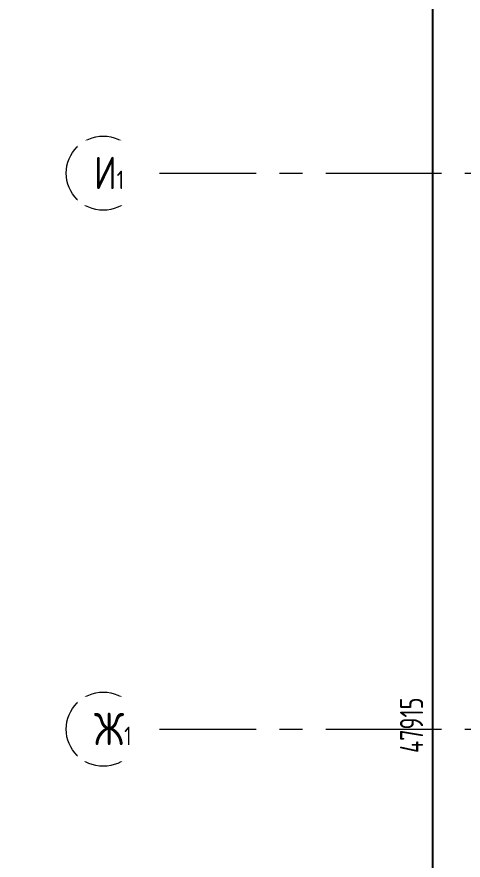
# Model space of a CAD drawing. Header units: millimetres. Extents: x -8689834 to 9419935, y -117443 to 166298.
# Drawn here: x -225700 to -220885, y 105188 to 114287 of the extents above; entities that cross this region are included whole.
import ezdxf
from ezdxf import colors
from ezdxf.entities.mleader import LeaderData, LeaderLine
from ezdxf.math import Vec2, Vec3

# ---------------------------------------------------------------- set-up
doc = ezdxf.new("R2010")
doc.units = ezdxf.units.MM
doc.header["$MEASUREMENT"] = 0
doc.linetypes.add('CENTER', pattern=[2, 1.25, -0.25, 0.25, -0.25])
doc.layers.get('0').update_dxf_attribs({"color": 250, "lineweight": 9})
doc.layers.add('АР_Кровля дорожки', color=245, linetype='Continuous')
for name, color, linetype, lineweight in [('АР_Оси', 195, 'Continuous', 9), ('АР_Оси размеры', 164, 'Continuous', 9), ('АР_Отметки', 250, 'Continuous', 15)]:
    doc.layers.add(name, color=color, linetype=linetype, lineweight=lineweight)
doc.styles.add('ISOCPEUR', font='isocpeur.ttf', dxfattribs={"width": 0.7})
doc.styles.add('ГОСТ 2.304', font='isocpeur.ttf', dxfattribs={"width": 0.7})
doc.dimstyles.new('СПДС', dxfattribs={"dimscale": 100, "dimtxt": 2.5, "dimasz": 2.5, "dimexe": 1.5, "dimexo": 0, "dimgap": 1, "dimtad": 1, "dimdec": 0, "dimrnd": 1, "dimtxsty": 'ГОСТ 2.304', "dimblk": 'OBLIQUE', "dimcen": 2.5, "dimdle": 1.5, "dimadec": 0, "dimazin": 2, "dimtfac": 0.75, "dimtdec": 0, "dimtmove": 1, "dimatfit": 3, "dimfxl": 1, "dimtolj": 1, "dimarcsym": 1})

# ---------------------------------------------------------------- blocks, each defined once
blk = doc.blocks.new('_Oblique')
at = {"color": 0, "linetype": 'ByBlock', "lineweight": -2}
blk.add_line((-0.5, -0.5), (0.5, 0.5), dxfattribs=at)
blk = doc.blocks.new('*D4426')
at = {"layer": 'АР_Оси размеры', "color": 0, "lineweight": -2, "ltscale": 100, "transparency": 16777216}
for p, q in [((-221217.2, 130750.7), (-221217.2, 82535.7)), ((-221273, 130600.7), (-221067.2, 130600.7)), ((-221273, 82685.7), (-221067.2, 82685.7))]:
    blk.add_line(p, q, dxfattribs=at)
at = {"layer": 'АР_Оси размеры', "color": 0, "lineweight": -2, "ltscale": 100, "transparency": 16777216, "xscale": 250, "yscale": 250, "zscale": 250}
for p, rotation in [((-221217.2, 130600.7), 90), ((-221217.2, 82685.7), 270)]:
    blk.add_blockref('_Oblique', p, dxfattribs=dict(at, rotation=rotation))
at = {"layer": 'АР_Оси размеры', "color": 0, "ltscale": 100, "transparency": 16777216, "insert": (-221442.2, 106643.2), "char_height": 250, "attachment_point": 5, "rotation": 90, "style": 'ГОСТ 2.304'}
blk.add_mtext('\\A1;47915', dxfattribs=at)
blk = doc.blocks.new('_DotSmall')
at = {"color": 0, "linetype": 'ByBlock', "const_width": 0.5}
blk.add_lwpolyline([(-0.0625, 0, 1), (0.0625, 0, 1)], format="xyb", close=True, dxfattribs=at)
blk = doc.blocks.new('Подложка')
at = {"layer": 'АР_Оси', "color": 7, "linetype": 'CENTER', "ltscale": 1000}
for p, q in [((-224367.6, 112600.7), (-141189.2, 112600.7)), ((-224367.6, 106600.7), (-141189.2, 106600.7))]:
    blk.add_line(p, q, dxfattribs=at)
at = {"layer": 'АР_Оси', "color": 7, "ltscale": 0.5}
for centre in [(-224767.6, 112600.7), (-224767.6, 106600.7)]:
    blk.add_circle(centre, 400, dxfattribs=at)
at = {"layer": 'АР_Оси размеры', "color": 7, "ltscale": 100}
dim = blk.add_linear_dim(base=(-221217.2, 82685.7), p1=(-221273, 130600.7), p2=(-221273, 82685.7), angle=90, dimstyle='СПДС', dxfattribs=at)
dim.commit()
dim.dimension.update_dxf_attribs({"geometry": '*D4426', "text_midpoint": (-221442.2, 106643.2)})
at = {"layer": 'АР_Оси', "color": 7, "char_height": 350, "width": 528.82, "attachment_point": 1, "line_spacing_factor": 1.149209, "style": 'ГОСТ 2.304', "bg_fill": 2}
for s, insert in [('{\\W0.8;И\\H0.57143x;1}', (-224867.4, 112778.5)), ('{\\W0.8;Ж\\H0.57143x;1}', (-224867.4, 106778.5))]:
    blk.add_mtext(s, dxfattribs=dict(at, insert=insert))
at = {"layer": 'АР_Отметки', "color": 7}
ml = blk.add_multileader_mtext('Standard', dxfattribs=at)
ml.set_content('{\\W0.8;-2,730}', color=7, style='ISOCPEUR')
ml.set_leader_properties(color=256, linetype='Continuous', lineweight=-1)
ml.set_arrow_properties(name='DOTSMALL')
ml.build(insert=Vec2(0, 0))
ml.multileader.update_dxf_attribs({"has_text_frame": 1, "text_left_attachment_type": 4, "text_right_attachment_type": 4, "dogleg_length": 100, "arrow_head_size": 180})
ctx = ml.context
ctx.base_point, ctx.char_height, ctx.arrow_head_size, ctx.landing_gap_size, ctx.plane_origin = Vec3(-314791.3, 121809, 0), 250, 180, 50, Vec3(-319449.8, 117956.7, 0)
ctx.left_attachment, ctx.right_attachment = 4, 4
notes = []
notes.append((ctx, [(0, (0, 0, 0), (0, 0), (1, 0), 1, [])]))
ctx.mtext.insert, ctx.mtext.width, ctx.mtext.defined_height, ctx.mtext.line_spacing_style, ctx.mtext.flow_direction = Vec3(-314741.3, 122142.4, 0), 769.989, 343.9, 2, 5
ml = blk.add_multileader_mtext('Standard', dxfattribs=at)
ml.set_content('{\\W0.8;-2,430}', color=7, style='ISOCPEUR')
ml.set_leader_properties(color=256, linetype='Continuous', lineweight=-1)
ml.set_arrow_properties(name='DOTSMALL')
ml.build(insert=Vec2(0, 0))
ml.multileader.update_dxf_attribs({"has_text_frame": 1, "text_left_attachment_type": 4, "text_right_attachment_type": 4, "dogleg_length": 100, "arrow_head_size": 180})
ctx = ml.context
ctx.base_point, ctx.char_height, ctx.arrow_head_size, ctx.landing_gap_size, ctx.plane_origin = Vec3(-301002.2, 120038.6), 250, 180, 50, Vec3(-299949.6, 118383.4)
ctx.left_attachment, ctx.right_attachment = 4, 4
notes.append((ctx, [(0, (0, 0, 0), (0, 0), (1, 0), 1, [])]))
ctx.mtext.insert, ctx.mtext.width, ctx.mtext.line_spacing_style, ctx.mtext.flow_direction = Vec3(-300952.2, 120371.9), 852.697, 2, 5
ml = blk.add_multileader_mtext('Standard', dxfattribs=at)
ml.set_content('{\\W0.8;-2,430}', color=7, style='ISOCPEUR')
ml.set_leader_properties(color=256, linetype='Continuous', lineweight=-1)
ml.set_arrow_properties(name='DOTSMALL')
ml.build(insert=Vec2(0, 0))
ml.multileader.update_dxf_attribs({"has_text_frame": 1, "text_left_attachment_type": 4, "text_right_attachment_type": 4, "dogleg_length": 100, "arrow_head_size": 180})
ctx = ml.context
ctx.base_point, ctx.char_height, ctx.arrow_head_size, ctx.landing_gap_size, ctx.plane_origin = Vec3(-336711.9, 117132.7), 250, 180, 50, Vec3(-335659.2, 115477.5)
ctx.left_attachment, ctx.right_attachment = 4, 4
notes.append((ctx, [(0, (0, 0, 0), (0, 0), (1, 0), 1, [])]))
ctx.mtext.insert, ctx.mtext.width, ctx.mtext.line_spacing_style, ctx.mtext.flow_direction = Vec3(-336661.9, 117466), 852.697, 2, 5
for ctx, leaders in notes:
    for number, flags, end, landing, length, lines in leaders:
        leader = LeaderData()
        leader.index, (leader.has_last_leader_line, leader.has_dogleg_vector, leader.attachment_direction) = number, flags
        leader.last_leader_point, leader.dogleg_vector, leader.dogleg_length = Vec3(end), Vec3(landing), length
        for number, points, colour, breaks in lines:
            line = LeaderLine()
            line.index, line.vertices, line.color, line.breaks = number, Vec3.list(points), colors.encode_raw_color(colour), breaks
            leader.lines.append(line)
        ctx.leaders.append(leader)

msp = doc.modelspace()

# ---------------------------------------------------------------- block references
at = {"layer": 'АР_Кровля дорожки', "color": 7}
msp.add_blockref('Подложка', (0, 0), dxfattribs=at)

doc.saveas('drawing.dxf')
